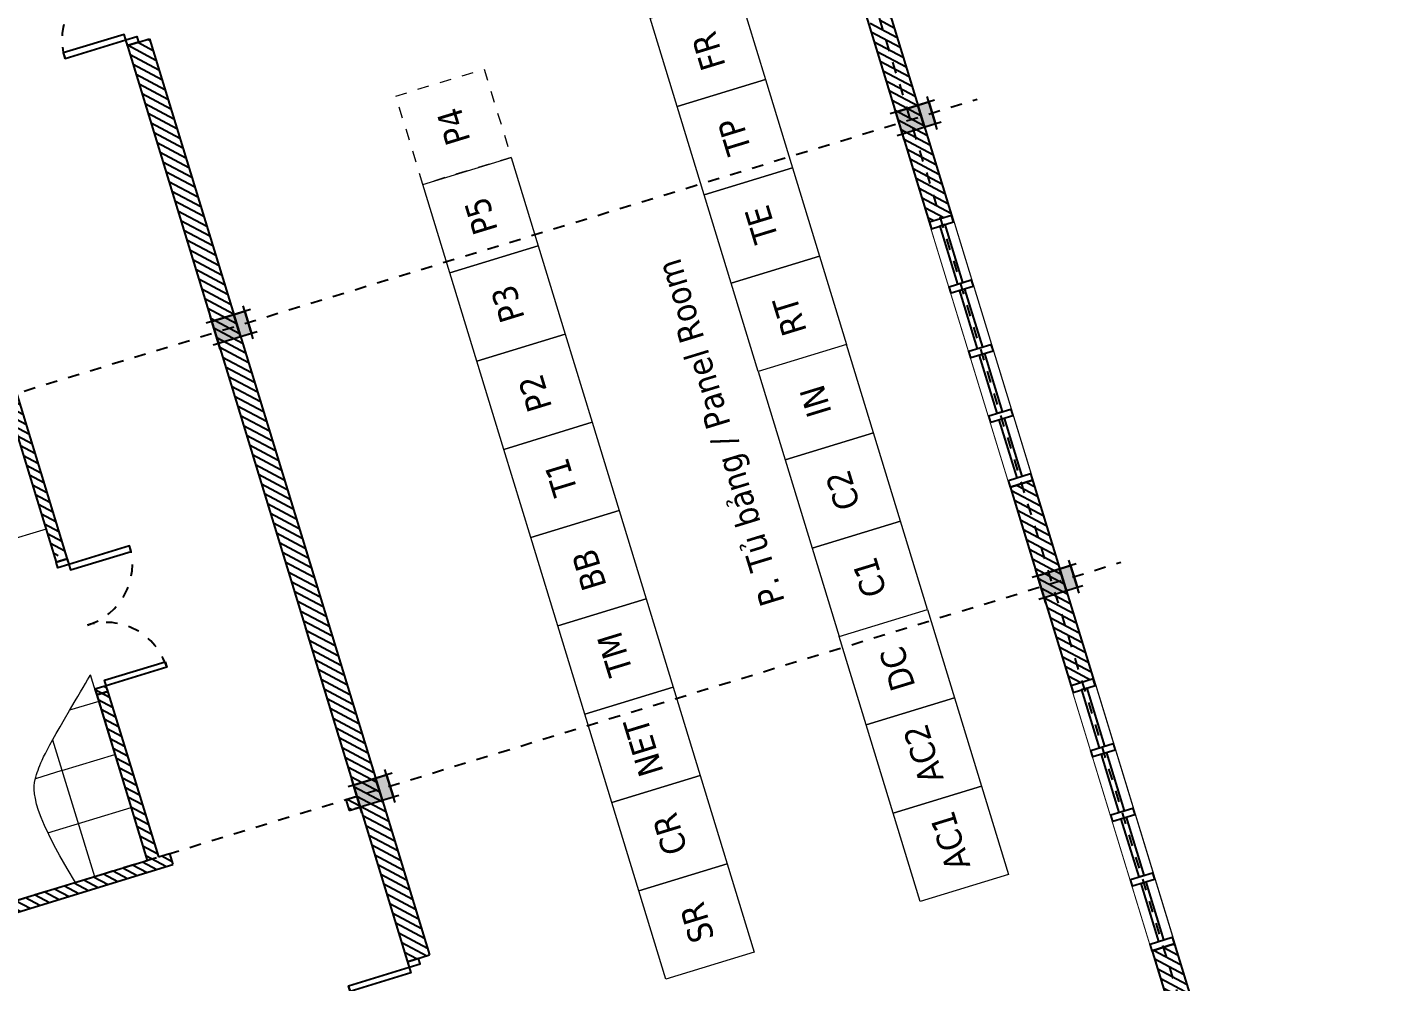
# Model space of a CAD drawing. Header units: inches. Extents: x 543393 to 2689207, y 1841861 to 9121372.
# Drawn here: x 547517.12 to 547528.89, y 1841956.02 to 1841964.29 of the extents above; entities that cross this region are included whole.
import ezdxf
from ezdxf.enums import TextEntityAlignment as Align

# ---------------------------------------------------------------- set-up
doc = ezdxf.new("R2010")
doc.units = ezdxf.units.IN
doc.header["$MEASUREMENT"] = 0
doc.set_wipeout_variables(frame=1)
for name, pattern in [('02 Xref HH1 MBXD$0$HIDDEN', [0.375, 0.25, -0.125]), ('02 Xref HH1 NDK$0$DASHDOT', [1, 0.5, -0.25, 0, -0.25]), ('ACAD_ISO04W100', [30, 24, -3, 0, -3])]:
    doc.linetypes.add(name, pattern=pattern)
for name, color, linetype in [('02 Xref HH1 MBXD$0$0.0', 4, 'Continuous'), ('02 Xref HH1 MBXD$0$02', 8, 'Continuous'), ('02 Xref HH1 MBXD$0$Noi_that', 7, 'Continuous'), ('02 Xref HH1 MBXD$0$THIET-BI', 21, 'Continuous'), ('02 Xref HH1 NDK$0$Nha_cot', 5, 'Continuous'), ('CENTER', 8, 'ACAD_ISO04W100'), ('MB NDK$0$MB NDK$0$Muong cap', 7, 'Continuous'), ('Noi that', 155, 'Continuous'), ('TUONG-ACO', 2, 'Continuous')]:
    doc.layers.add(name, color=color, linetype=linetype)
for name, color, linetype, lineweight in [('02 Xref HH1 NDK$0$00', 11, 'Continuous', 25), ('02 Xref HH1 NDK$0$TEXT_tu_bang', 1, 'Continuous', 20), ('02 Xref HH1 NDK$0$Tu bang', 1, 'Continuous', 20), ('HTPP-220', 4, 'Continuous', 40), ('Kich thuoc', 8, 'Continuous', 18), ('MBXD$0$A-Wall', 31, 'Continuous', 18), ('MBXD$0$Tam HPL', 30, 'Continuous', 15), ('TEXT_Phong', 1, 'Continuous', 20)]:
    doc.layers.add(name, color=color, linetype=linetype, lineweight=lineweight)
doc.styles.add('02 Xref HH1 NDK$0$Tahoma-R', font='tahoma.ttf')
doc.styles.add('Tahoma-R', font='tahoma.ttf')
pattern_1 = [(315, (239317.2439360879, 83643.51714219354), (44.19417382415923, 44.19417382415921), [])]

# ---------------------------------------------------------------- blocks, each defined once
blk = doc.blocks.new('02 Xref HH1 MBXD$0$XRF-HH1-NDK$0$A$C36057a99')
h = blk.add_hatch(color=256)
h.dxf.hatch_style = 1
h.paths.add_polyline_path([(-100, 0), (100, 0), (100, 300), (-100, 300)])
blk.add_lwpolyline([(-100, 0), (100, 0), (100, 300), (-100, 300)], close=True)
blk = doc.blocks.new('02 Xref HH1 MBXD$0$CD-1200')
at = {"color": 3}
for points in [[(0, -100), (50, -100), (50, 0), (0, 0)], [(1200, -100.0000000000009), (1150, -100.0000000000009), (1150, -9.094947017729282e-13), (1200, -9.094947017729282e-13)]]:
    blk.add_lwpolyline(points, close=True, dxfattribs=at)
at = {"color": 8}
for points in [[(100, -650), (50, -650), (50, -100), (100, -100)], [(1100, -650), (1150, -650), (1150, -100), (1100, -100)]]:
    blk.add_lwpolyline(points, close=True, dxfattribs=at)
at = {"color": 8, "linetype": '02 Xref HH1 MBXD$0$HIDDEN'}
for centre, start, end in [((50, -100), 270, 0), ((1150, -100), 180, 270)]:
    blk.add_arc(centre, 550, start, end, dxfattribs=at)
blk = doc.blocks.new('02 Xref HH1 MBXD$0$111')
at = {"layer": '02 Xref HH1 MBXD$0$Noi_that', "color": 0, "linetype": 'ByBlock', "lineweight": 15, "ltscale": 0.2}
for p, q in [((1.462187356082723e-06, 430.0000018679543), (1200.000001462187, 430.0000018679543)), ((1.462187356082723e-06, 430.0000018679543), (1.462187356082723e-06, 30.00000186795432)), ((1200.000001462188, 430.0000018679543), (1200.000001462187, 30.00000186795432)), ((1.462187356082723e-06, 30.00000186795432), (1200.000001462187, 30.00000186795432)), ((30.00000146218736, 1.867954551926232e-06), (30.00000146218736, 30.00000186795432)), ((30.00000146218736, 1.867954551926232e-06), (385.0000014621869, 1.867954551926232e-06)), ((385.0000014621869, 30.0000018679541), (385.0000014621869, 1.867954551926232e-06)), ((415.0000014621883, 30.0000018679541), (415.0000014621883, 1.867954551926232e-06)), ((415.0000014621883, 1.867954551926232e-06), (785.0000014621867, 1.867954324552556e-06)), ((785.0000014621869, 30.0000018679541), (785.0000014621869, 1.867954551926232e-06)), ((815.000001462188, 30.0000018679541), (815.0000014621883, 1.867954551926232e-06)), ((815.0000014621883, 1.867954324552556e-06), (1170.000001462187, 1.867954324552556e-06)), ((1170.000001462187, 1.867954324552556e-06), (1170.000001462187, 30.00000186795432))]:
    blk.add_line(p, q, dxfattribs=at)
blk = doc.blocks.new('ssss')
at = {"layer": 'Noi that', "color": 152, "ltscale": 200}
blk.add_lwpolyline([(-98157.35999999977, -29814.38267590596), (-95757.35999999977, -29814.38267590608), (-95757.35999999977, -29614.38267590596), (-98157.35999999977, -29614.38267590608)], close=True, dxfattribs=at)
at = {"layer": 'TUONG-ACO', "color": 50, "ltscale": 200}
for p, q in [((-98157.35999999977, -29614.38267590596), (-98157.35999999977, -29814.38267590584)), ((-95757.35999999977, -29614.38267590596), (-95757.35999999977, -29814.38267590596))]:
    blk.add_line(p, q, dxfattribs=at)
blk.add_wipeout([(-98157.35999999977, -29614.38267590596), (-95757.35999999977, -29614.38267590596), (-95757.35999999977, -29814.382675906076), (-98157.35999999977, -29814.382675906076), (-98157.35999999977, -29614.38267590608)]).dxf.layer = 'MB NDK$0$MB NDK$0$Muong cap'
at = {"layer": 'Noi that', "color": 152, "ltscale": 200}
for points in [[(-98157.35999999977, -29614.38267590596), (-98097.35999999977, -29614.38267590608), (-98097.35999999977, -29814.38267590596), (-98157.35999999977, -29814.38267590596)], [(-97572.35999999977, -29614.38267590596), (-97512.35999999977, -29614.38267590596), (-97512.35999999977, -29814.38267590596), (-97572.35999999977, -29814.38267590596)], [(-96987.35999999977, -29614.38267590602), (-96927.35999999977, -29614.38267590602), (-96927.35999999977, -29814.38267590602), (-96987.35999999977, -29814.38267590602)], [(-96402.35999999977, -29614.38267590599), (-96342.35999999977, -29614.38267590596), (-96342.35999999977, -29814.38267590596), (-96402.35999999977, -29814.38267590596)], [(-95757.35999999977, -29614.38267590596), (-95817.35999999977, -29614.38267590596), (-95817.35999999977, -29814.38267590596), (-95757.35999999977, -29814.38267590596)]]:
    blk.add_lwpolyline(points, close=True, dxfattribs=at)
for points in [[(-97572.35999999977, -29689.38267590596), (-98097.35999999977, -29689.38267590596), (-98097.35999999977, -29739.38267590596), (-97572.35999999977, -29739.38267590596)], [(-96987.35999999977, -29689.38267590596), (-97512.35999999977, -29689.38267590596), (-97512.35999999977, -29739.38267590596), (-96987.35999999977, -29739.38267590596)], [(-96402.35999999977, -29689.38267590602), (-96927.35999999977, -29689.38267590602)], [(-96927.35999999977, -29739.38267590602), (-96402.35999999977, -29739.38267590602)], [(-96402.35999999977, -29689.38267590596), (-96417.35999999977, -29689.38267590596)], [(-96417.35999999977, -29739.38267590596), (-96402.35999999977, -29739.38267590596)], [(-96342.35999999977, -29739.38267590596), (-95817.35999999977, -29739.38267590596), (-95817.35999999977, -29689.38267590596), (-96342.35999999977, -29689.38267590596)]]:
    blk.add_lwpolyline(points, dxfattribs=at)
blk = doc.blocks.new('02 Xref HH1 NDK$0$333')
at = {"layer": '02 Xref HH1 NDK$0$Nha_cot'}
h = blk.add_hatch(color=256, dxfattribs=at)
h.paths.add_polyline_path([(-99.99999999998545, 99.99999999999818), (-99.99999999998545, 0), (100.0000000000146, 0), (100.0000000000146, 99.99999999999818)])
h.paths.add_polyline_path([(100.0000000000146, -200.0000000000018), (100.0000000000146, 0), (-99.99999999998545, 0), (-99.99999999998543, -200.0000000000018)])
for p, q in [((-99.99999999998545, 149.9999999999982), (-99.99999999998545, -250.0000000000018)), ((100.0000000000146, 149.9999999999982), (100.0000000000146, -250.0000000000018)), ((150.0000000000146, 99.99999999999818), (-149.9999999999854, 99.99999999999818)), ((100.0000000000146, 99.99999999999272), (-99.99999999998545, 99.99999999999272)), ((99.99999999998545, 0), (-99.99999999998545, 0)), ((150.0000000000146, -200.0000000000018), (-149.9999999999854, -200.0000000000018))]:
    blk.add_line(p, q, dxfattribs=at)
blk = doc.blocks.new('02 Xref HH1 NDK$0$khung')
at = {"layer": '02 Xref HH1 NDK$0$Nha_cot', "rotation": 180}
for p in [(16900.00000000001, -5349.999999999969), (21100.00000000001, -5349.999999999969), (16900.00000000001, -11549.99999999997), (21100.00000000001, -11549.99999999997)]:
    blk.add_blockref('02 Xref HH1 NDK$0$333', p, dxfattribs=at)
blk = doc.blocks.new('NDK1')
at = {"layer": '02 Xref HH1 MBXD$0$02'}
h = blk.add_hatch(dxfattribs=at)
h.set_pattern_fill('ANSI31', color=256, scale=500, angle=-90.00000000000001)
h.set_pattern_definition(pattern_1)
h.paths.add_polyline_path([(239217.2439360879, 82743.51714219354), (239417.2439360879, 82743.51714219354), (239417.2439360879, 83543.51714219354), (243117.2439360879, 83543.41400660147), (243117.2439360879, 83743.41400660147), (239217.2439360879, 83743.51714219354)])
h.paths.add_polyline_path([(239217.2439360879, 78543.51714219354), (239417.2439360879, 78543.51714219354), (239417.2439360879, 80343.51714219354), (239217.2439360879, 80343.51714219354)])
h.paths.add_polyline_path([(239217.2439360879, 74343.51714219354), (239417.2439360879, 74343.51714219354), (239417.2439360879, 76143.51714219354), (239217.2439360879, 76143.51714219354)])
h.paths.add_polyline_path([(239217.2439360879, 70143.51714219357), (239417.2439360879, 70143.51714219357), (239417.2439360879, 71943.51714219354), (239217.2439360879, 71943.51714219354)])
h.paths.add_polyline_path([(239217.2439360879, 65943.51714219354), (239417.2439360879, 65943.51714219354), (239417.2439360879, 67743.51714219354), (239217.2439360879, 67743.51714219354)])
h.paths.add_polyline_path([(239217.2439360879, 61743.51714219354), (239417.2439360879, 61743.51714219354), (239417.2439360879, 63543.51714219354), (239217.2439360879, 63543.51714219354)])
h.paths.add_polyline_path([(241617.2439360879, 54143.51714219354), (241617.2439360879, 54343.51714219354), (239417.2439360879, 54343.51714219354), (239417.2439360879, 59343.51714219354), (239217.2439360879, 59343.51714219354), (239217.2439360879, 54143.51714219354)])
h.paths.add_polyline_path([(245717.186538893, 54243.51714219351), (245717.186538893, 54343.51714219357), (243217.2439360879, 54343.51714219354), (243217.2439360879, 54143.51714219354), (245767.186538893, 54143.51714219354), (245767.186538893, 54243.51714219351)])
h = blk.add_hatch(dxfattribs=at)
h.set_pattern_fill('ANSI31', color=256, scale=500, angle=-90.00000000000001)
h.set_pattern_definition(pattern_1)
h.paths.add_polyline_path([(245617.2439360879, 68343.51714219354), (245417.2439360879, 68343.51714219354), (245417.2439360879, 65343.51714219354), (245617.2439360879, 65343.51714219354)])
h.paths.add_polyline_path([(245417.2439360879, 69543.51714219354), (245617.2439360879, 69543.51714219354), (245617.2439360879, 72343.51714219348), (245417.2439360879, 72343.51714219348), (245417.2439360879, 70543.51714219592), (245417.2439360879, 70497.09714219352), (245417.2439360879, 70439.00214219355), (245417.2439360879, 70343.51714219592)])
h = blk.add_hatch(dxfattribs=at)
h.set_pattern_fill('ANSI31', color=256, scale=500, angle=-90.00000000000001)
h.set_pattern_definition(pattern_1)
h.paths.add_polyline_path([(245717.2439360851, 66843.51714219371), (245717.2439360851, 66943.51714219371), (245617.2439360879, 66943.51714219354), (245617.2439360879, 66843.51714219354)])
h = blk.add_hatch(dxfattribs=at)
h.set_pattern_fill('ANSI31', color=256, scale=500, angle=-90.00000000000001)
h.set_pattern_definition(pattern_1)
h.paths.add_polyline_path([(247317.2439360851, 66943.51714219354), (247317.2439360851, 66843.51714219354), (247417.2439360879, 66843.51714219354), (247417.2439360879, 65293.5171421936), (247517.2439360879, 65293.5171421936), (247517.2439360879, 66843.51714219354), (250417.2439360879, 66843.51714219354), (250417.2439360879, 66943.51714219354)])
h = blk.add_hatch(dxfattribs=at)
h.set_pattern_fill('ANSI31', color=256, scale=500, angle=-90.00000000000001)
h.set_pattern_definition(pattern_1)
h.paths.add_polyline_path([(245417.2439360879, 60043.10382189028), (245617.2439360879, 60043.10382189025), (245617.2439360878, 65343.51714219354), (245417.2439360878, 65343.51714219354)])
h = blk.add_hatch(dxfattribs=at)
h.set_pattern_fill('ANSI31', color=256, scale=500, angle=-90.00000000000001)
h.set_pattern_definition(pattern_1)
h.paths.add_polyline_path([(250417.2439360879, 62643.51714219357), (250417.2439360879, 62543.5171421936)], flags=17)
h.paths.add_polyline_path([(250417.2439360879, 62543.5171421936), (250417.2439360879, 62643.51714219357), (247517.2439360879, 62643.51714219357), (247517.2439360879, 64093.51714219348), (247417.2439360879, 64093.51714219348), (247417.2439360879, 61143.51714219354), (247517.2439360879, 61143.51714219354), (247517.2439360879, 62543.5171421936)])
for points in [[(239417.243936088, 70143.51714219354), (239417.243936088, 67743.51714219354), (239217.243936088, 67743.51714219354), (239217.243936088, 70143.51714219354)], [(239417.243936088, 65943.51714219354), (239417.243936088, 63543.51714219354), (239217.243936088, 63543.51714219354), (239217.243936088, 65943.51714219354)]]:
    blk.add_lwpolyline(points, close=True)
at = {"layer": '02 Xref HH1 MBXD$0$0.0'}
for p, q in [((239217.2439360879, 54143.51714219354), (239217.2439360879, 83743.51714219354)), ((239417.2439360879, 54343.51714219354), (239417.2439360879, 83543.51714219354)), ((245617.2439360879, 65321.01714219354), (245617.2439360879, 68443.5171421936)), ((245417.2439360879, 65343.51714219354), (245417.2439360879, 68343.51714219354)), ((245617.2439360879, 68343.51714219354), (245417.2439360879, 68343.51714219354)), ((245717.2439360851, 66943.51714219371), (245617.2439360879, 66943.51714219354)), ((245717.2439360851, 66843.51714219371), (245617.2439360879, 66843.51714219354)), ((245717.2439360851, 66843.51714219371), (245717.2439360851, 66943.51714219371)), ((250417.2439360879, 66943.51714219354), (247317.2439360851, 66943.51714219354)), ((247317.2439360851, 66843.51714219354), (247317.2439360851, 66943.51714219354)), ((247417.2439360879, 66843.51714219354), (247317.2439360851, 66843.51714219354)), ((247417.2439360879, 65321.0171421936), (247417.2439360879, 66843.51714219354)), ((247517.2439360879, 65343.51714219362), (247517.2439360879, 66843.51714219354)), ((250417.2439360879, 66843.51714219354), (247517.2439360879, 66843.51714219354)), ((245417.2439360879, 60043.10382189028), (245417.2439360878, 65343.51714219354)), ((245617.2439360879, 60020.60382189025), (245617.2439360878, 65366.01714219354)), ((247417.2439360878, 65343.5171421936), (247517.2439360879, 65343.5171421936)), ((247417.2439360879, 61121.01714219354), (247417.2439360879, 64166.01714219348)), ((247417.2446901856, 64143.51714219348), (247517.2439360879, 64143.51714219348)), ((247517.2439360879, 62643.51714219357), (247517.2439360879, 64143.51714219348)), ((245617.2439360879, 60043.10382189025), (245417.2439360879, 60043.10382189025))]:
    blk.add_line(p, q, dxfattribs=at)
at = {"layer": '02 Xref HH1 NDK$0$Tu bang', "lineweight": 20, "ltscale": 0.5}
for points in [[(240415.7759353551, 68343.51714219592), (240415.7759353551, 69143.51714219592), (241215.7759353553, 69143.51714219592), (241215.7759353553, 68343.51714219592)], [(243520.1799375541, 69143.51714219592), (243520.1799375541, 68343.51714219592), (242720.1799375538, 68343.51714219592), (242720.1799375538, 69143.51714219592)], [(240415.7759353551, 67543.51714219592), (240415.7759353551, 68343.51714219592), (241215.7759353553, 68343.51714219592), (241215.7759353553, 67543.51714219592)], [(243520.1799375541, 68343.51714219592), (243520.1799375541, 67543.51714219592), (242720.1799375538, 67543.51714219592), (242720.1799375538, 68343.51714219592)], [(240415.7759353551, 66743.51714219592), (240415.7759353551, 67543.51714219592), (241215.7759353553, 67543.51714219592), (241215.7759353553, 66743.51714219592)], [(243520.1799375541, 67543.51714219592), (243520.1799375541, 66743.51714219592), (242720.1799375538, 66743.51714219592), (242720.1799375538, 67543.51714219592)], [(240415.7759353553, 65943.51714219569), (241215.7759353553, 65943.51714219569), (241215.7759353553, 66743.51714219592), (240415.7759353553, 66743.51714219592)], [(242720.1799375538, 65943.51714219592), (242720.1799375538, 66743.51714219592), (243520.1799375541, 66743.51714219592), (243520.1799375541, 65943.51714219592)], [(240415.7759353553, 65143.51714219546), (241215.7759353553, 65143.51714219546), (241215.7759353553, 65943.51714219569), (240415.7759353553, 65943.51714219569)], [(242720.1799375538, 65143.51714219592), (242720.1799375538, 65943.51714219592), (243520.1799375541, 65943.51714219592), (243520.1799375541, 65143.51714219592)], [(241215.7759353553, 64343.51714219546), (241215.7759353553, 65143.51714219546), (240415.7759353551, 65143.51714219546), (240415.7759353551, 64343.51714219546)], [(242720.1799375538, 64343.51714219592), (242720.1799375538, 65143.51714219592), (243520.1799375541, 65143.51714219592), (243520.1799375541, 64343.51714219592)], [(240415.7759353551, 63543.51714219546), (240415.7759353551, 64343.51714219546), (241215.7759353553, 64343.51714219546), (241215.7759353553, 63543.51714219546)], [(242720.1799375538, 63543.51714219592), (242720.1799375538, 64343.51714219592), (243520.1799375541, 64343.51714219592), (243520.1799375541, 63543.51714219592)], [(240415.7759353551, 62743.51714219546), (240415.7759353551, 63543.51714219546), (241215.7759353553, 63543.51714219546), (241215.7759353553, 62743.51714219546)], [(242720.1799375538, 62743.51714219592), (242720.1799375538, 63543.51714219592), (243520.1799375541, 63543.51714219592), (243520.1799375541, 62743.51714219592)], [(240415.7759353551, 61943.51714219546), (240415.7759353551, 62743.51714219546), (241215.7759353553, 62743.51714219546), (241215.7759353553, 61943.51714219546)], [(242720.1799375538, 61943.51714219621), (242720.1799375538, 62743.51714219621), (243520.1799375541, 62743.51714219621), (243520.1799375541, 61943.51714219621)], [(240415.7759353551, 61143.51714219546), (240415.7759353551, 61943.51714219546), (241215.7759353553, 61943.51714219546), (241215.7759353553, 61143.51714219546)]]:
    blk.add_lwpolyline(points, close=True, dxfattribs=at)
at = {"layer": '02 Xref HH1 NDK$0$Tu bang', "color": 4, "linetype": '02 Xref HH1 NDK$0$DASHDOT', "lineweight": 20, "ltscale": 100}
blk.add_lwpolyline([(242720.1799375538, 61143.51714219645), (242720.1799375538, 61943.51714219645), (243520.1799375541, 61943.51714219645), (243520.1799375541, 61143.51714219645)], close=True, dxfattribs=at)
at = {"layer": 'CENTER', "color": 8, "ltscale": 0.015}
for p, q in [((250932.561112349, 66843.5171421936), (238692.5019697165, 66843.5171421936)), ((250949.4446649298, 62643.5171421936), (238709.3855222972, 62643.5171421936))]:
    blk.add_line(p, q, dxfattribs=at)
at = {"layer": 'MBXD$0$A-Wall'}
blk.add_line((247517.2446901857, 66843.5171421936), (247517.2446901857, 66393.5171421936), dxfattribs=at)
at = {"layer": 'MBXD$0$Tam HPL', "lineweight": 20}
for p, q in [((247517.244690185, 66843.51714219371), (247517.244690185, 65163.51714219371)), ((247517.244690185, 66843.51714219371), (248168.8301468684, 66843.51714219371)), ((247997.244690185, 65605.84154237589), (247997.244690185, 66843.51714219371)), ((248271.9481331142, 66363.51714219371), (247517.244690185, 66363.51714219371)), ((247997.244690185, 65883.51714219371), (247517.244690185, 65883.51714219371)), ((247997.244690185, 65883.51714219371), (248238.1411925507, 65883.51714219371)), ((247517.244690185, 65403.51714219371), (247780.5745407926, 65403.51714219371))]:
    blk.add_line(p, q, dxfattribs=at)
blk.add_open_spline([(248168.8301468684, 66843.51714219371), (248368.0499174369, 66080.38487157613), (248193.569278763, 65809.9377898215), (248104.6963502267, 65696.065482153), (247517.244690185, 65163.51714219371), (247517.244690185, 65163.51714219371)], degree=3, knots=[0.01071658736419489, 0.01071658736419489, 0.01071658736419489, 0.01071658736419489, 1, 2, 2.220106714114814, 2.220106714114814, 2.220106714114814, 2.220106714114814], dxfattribs=at)
at = {"layer": '02 Xref HH1 MBXD$0$0.0', "xscale": -1, "rotation": 90}
for p in [(245517.2439360879, 69543.5171421936), (245517.2439360879, 60043.10382189025)]:
    blk.add_blockref('02 Xref HH1 MBXD$0$CD-1200', p, dxfattribs=at)
at = {"layer": '02 Xref HH1 MBXD$0$0.0', "rotation": 270}
blk.add_blockref('02 Xref HH1 MBXD$0$CD-1200', (247517.2439360879, 65343.5171421936), dxfattribs=at)
at = {"layer": '02 Xref HH1 MBXD$0$02', "xscale": -1, "rotation": 90}
for p in [(239417.2439360879, 66843.51714219354), (245617.2439360879, 66843.51714219354), (239417.2439360879, 62643.51714219354), (245617.2439360879, 62643.51714219354)]:
    blk.add_blockref('02 Xref HH1 MBXD$0$XRF-HH1-NDK$0$A$C36057a99', p, dxfattribs=at)
at = {"layer": '02 Xref HH1 MBXD$0$THIET-BI', "ltscale": 0.5, "rotation": 89.99999999999999}
blk.add_blockref('02 Xref HH1 MBXD$0$111', (247947.2439379558, 62643.51714073148), dxfattribs=at)
at = {"layer": '02 Xref HH1 NDK$0$TEXT_tu_bang', "lineweight": 20, "ltscale": 0.5, "style": '02 Xref HH1 NDK$0$Tahoma-R'}
for s, p in [('AC1', (240815.7759353552, 68719.43655119531)), ('SR', (243120.1799375539, 68754.68705488901)), ('AC2', (240815.7759353552, 67930.46140008714)), ('CR', (243120.1799375539, 67953.09135307572)), ('DC', (240815.7759353552, 67160.48960693736)), ('NET', (243120.1799375539, 67165.4217761785)), ('TM', (243120.1799375539, 66321.61250821341)), ('C1', (240815.7759353553, 66331.34153072207)), ('C2', (240815.7759353553, 65542.36637961373)), ('BB', (243120.1799375539, 65558.74884132287)), ('IN', (240815.7759353552, 64735.1034417254)), ('T1', (243120.1799375539, 64719.43655119531)), ('RT', (240815.7759353552, 63965.42177617803)), ('P2', (243120.1799375539, 63958.02352231686)), ('TE', (240815.7759353552, 63133.79786751451)), ('P3', (243120.1799375539, 63148.59437523826)), ('TP', (240815.7759353552, 62338.00471774957)), ('P5', (243120.1799375539, 62352.36603406994)), ('FR', (240815.7759353552, 61565.42177617803))]:
    blk.add_text(s, height=216, rotation=270, dxfattribs=at).set_placement(p, align=Align.MIDDLE_CENTER)
at = {"layer": '02 Xref HH1 NDK$0$Tu bang', "color": 4, "linetype": '02 Xref HH1 NDK$0$DASHDOT', "lineweight": 20, "ltscale": 0.15, "style": '02 Xref HH1 NDK$0$Tahoma-R'}
blk.add_text('P4', height=216, rotation=270, dxfattribs=at).set_placement((243120.1799375539, 61541.34118517835), align=Align.MIDDLE_CENTER)
at = {"layer": 'TEXT_Phong', "lineweight": 20, "ltscale": 0.5, "style": 'Tahoma-R'}
blk.add_text('P. Tủ bảng / Panel Room', height=216, rotation=270, dxfattribs=at).set_placement((241683.165936964, 64754.7849320134), align=Align.MIDDLE_CENTER)
at = {"rotation": 270}
for p in [(269031.6266119939, -28016.9528578062), (269031.6266119941, -32216.9528578062)]:
    blk.add_blockref('ssss', p, dxfattribs=at)
at = {"layer": 'CENTER', "color": 8, "ltscale": 0.015}
blk.add_line((239317.2439360879, 53722.5562985695), (239317.2439360879, 84104.2383448125), dxfattribs=at)
at = {"layer": '02 Xref HH1 NDK$0$00', "lineweight": 20, "ltscale": 0.5, "rotation": 270}
blk.add_blockref('02 Xref HH1 NDK$0$khung', (250767.2439360879, 83743.5171421936), dxfattribs=at)
blk = doc.blocks.new('*U248')
at = {"layer": 'HTPP-220', "color": 8}
blk.add_lwpolyline([(-0.55, 0), (0.55, 0)], dxfattribs=at)
blk = doc.blocks.new('*U249')
at = {"layer": 'HTPP-220', "color": 0, "linetype": 'ByBlock', "lineweight": -2, "transparency": 16777216}
for p in [(0, 0), (-3.061616997868383e-17, -0.5), (-6.123233995736766e-17, -1), (-9.184850993605148e-17, -1.5), (-1.224646799147353e-16, -2), (-1.530808498934192e-16, -2.5), (-1.83697019872103e-16, -3), (-2.143131898507868e-16, -3.5), (-2.449293598294706e-16, -4), (-2.755455298081545e-16, -4.5), (-3.061616997868383e-16, -5), (-3.367778697655222e-16, -5.5)]:
    blk.add_blockref('*U248', p, dxfattribs=at)

msp = doc.modelspace()

# ---------------------------------------------------------------- block references
at = {"layer": 'Kich thuoc', "xscale": 0.001, "yscale": 0.001, "zscale": 0.001, "rotation": 197.0123114188912}
msp.add_blockref('NDK1', (547735.2882945249, 1842093.41127151), dxfattribs=at)

# ---------------------------------------------------------------- next in the draw order: block references
at = {"layer": 'HTPP-220', "rotation": 107.0123114188912}
msp.add_blockref('*U249', (547527.9071221049, 1841954.98550804), dxfattribs=at)

doc.saveas('drawing.dxf')
